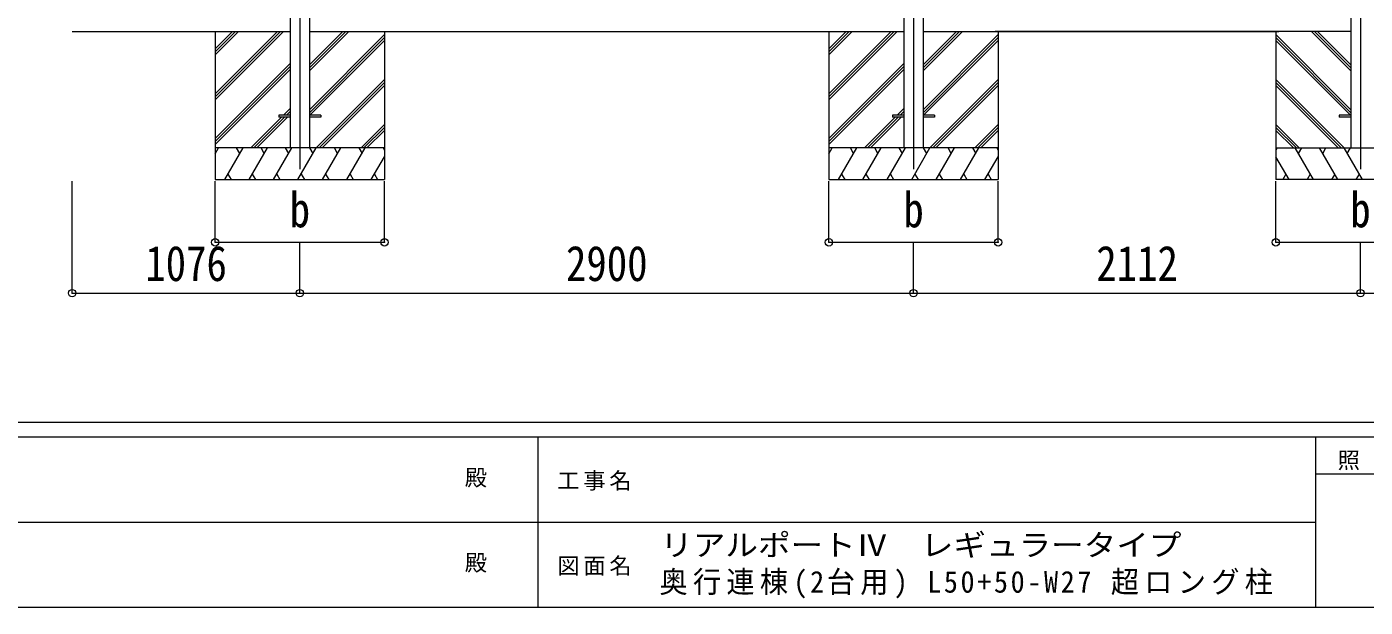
# Model space of a CAD drawing. Units: millimetres at full size. Extents: x -9783 to 9892, y -6828 to 6752.
# Drawn here: x -2884 to 3441, y -6828 to -4084 of the extents above; entities that cross this region are included whole.
import ezdxf
from ezdxf.enums import TextEntityAlignment as Align

# ---------------------------------------------------------------- set-up
doc = ezdxf.new("R2010")
doc.units = ezdxf.units.MM
doc.header["$LTSCALE"] = 35
doc.header["$PDMODE"] = 32
doc.header["$PDSIZE"] = 35
for name, color, linetype, lineweight in [('0-0_0', 7, 'Continuous', 9), ('0-1_本体', 4, 'Continuous', 9), ('0-2_部品', 7, 'Continuous', 9), ('0-8_PARTS2', 2, 'Continuous', 9), ('0-A_寸法', 6, 'Continuous', 9), ('F-0_240', 7, 'Continuous', 9)]:
    doc.layers.add(name, color=color, linetype=linetype, lineweight=lineweight)
doc.styles.add('ＭＳ ゴシック', font='')
doc.styles.get('ＭＳ ゴシック').set_extended_font_data('MS Gothic')

msp = doc.modelspace()

# ---------------------------------------------------------------- linework, layer by layer
at = {"layer": '0-0_0'}
for p, q in [((-2669.69, -4106.93), (-1638.89, -4106.93)), ((-1993.69, -4106.93), (-1993.69, -4806.93)), ((-1993.69, -4401.1), (-1699.51, -4106.93)), ((-1993.69, -4415.24), (-1685.37, -4106.93)), ((-1993.69, -4429.39), (-1671.22, -4106.93)), ((-1993.69, -4217.26), (-1883.36, -4106.93)), ((-1993.69, -4203.11), (-1897.5, -4106.93)), ((-1993.69, -4188.97), (-1911.64, -4106.93)), ((-1548.49, -4106.93), (1261.11, -4106.93)), ((-1548.49, -4292.56), (-1362.86, -4106.93)), ((-1548.49, -4278.41), (-1377, -4106.93)), ((-1548.49, -4264.27), (-1391.14, -4106.93)), ((-1193.69, -4106.93), (-1193.69, -4806.93)), ((906.31, -4106.93), (906.31, -4806.93)), ((906.31, -4401.1), (1200.49, -4106.93)), ((906.31, -4415.24), (1214.63, -4106.93)), ((906.31, -4429.39), (1228.78, -4106.93)), ((906.31, -4217.26), (1016.64, -4106.93)), ((906.31, -4203.11), (1002.5, -4106.93)), ((906.31, -4188.97), (988.36, -4106.93)), ((1351.51, -4292.56), (1537.14, -4106.93)), ((1351.51, -4278.41), (1523, -4106.93)), ((1351.51, -4264.27), (1508.86, -4106.93)), ((1351.51, -4106.93), (3033.11, -4106.93)), ((3373.11, -4106.93), (1691.51, -4106.93)), ((1706.31, -4106.93), (1706.31, -4806.93)), ((3018.31, -4106.93), (3018.31, -4806.93)), ((3373.11, -4292.56), (3187.48, -4106.93)), ((3373.11, -4278.41), (3201.62, -4106.93)), ((3373.11, -4264.27), (3215.77, -4106.93)), ((-1548.49, -4476.4), (-1193.69, -4121.61)), ((-1548.49, -4490.54), (-1193.69, -4135.75)), ((-1546.23, -4502.43), (-1193.69, -4149.89)), ((1351.51, -4476.4), (1706.31, -4121.61)), ((1351.51, -4490.54), (1706.31, -4135.75)), ((1353.77, -4502.43), (1706.31, -4149.89)), ((3373.11, -4476.4), (3018.31, -4121.61)), ((3373.11, -4490.54), (3018.31, -4135.75)), ((3370.85, -4502.43), (3018.31, -4149.89)), ((-1993.69, -4613.23), (-1638.89, -4258.44)), ((-1993.69, -4627.38), (-1638.89, -4272.58)), ((-1993.69, -4641.52), (-1638.89, -4286.72)), ((906.31, -4613.23), (1261.11, -4258.44)), ((906.31, -4627.38), (1261.11, -4272.58)), ((906.31, -4641.52), (1261.11, -4286.72)), ((-1516.88, -4656.93), (-1193.69, -4333.74)), ((-1502.74, -4656.93), (-1193.69, -4347.88)), ((-1488.59, -4656.93), (-1193.69, -4362.02)), ((1383.12, -4656.93), (1706.31, -4333.74)), ((1397.26, -4656.93), (1706.31, -4347.88)), ((1411.41, -4656.93), (1706.31, -4362.02)), ((3341.51, -4656.93), (3018.31, -4333.74)), ((3327.36, -4656.93), (3018.31, -4347.88)), ((3313.22, -4656.93), (3018.31, -4362.02)), ((-1670.75, -4502.43), (-1638.89, -4470.57)), ((-1656.6, -4502.43), (-1638.89, -4484.71)), ((1229.25, -4502.43), (1261.11, -4470.57)), ((1243.4, -4502.43), (1261.11, -4484.71)), ((-1825.25, -4656.93), (-1679.75, -4511.43)), ((-1811.1, -4656.93), (-1665.6, -4511.43)), ((-1796.96, -4656.93), (-1651.46, -4511.43)), ((-1642.46, -4502.43), (-1638.89, -4498.85)), ((-1304.75, -4656.93), (-1193.69, -4545.87)), ((1074.75, -4656.93), (1220.25, -4511.43)), ((1088.9, -4656.93), (1234.4, -4511.43)), ((1103.04, -4656.93), (1248.54, -4511.43)), ((1257.54, -4502.43), (1261.11, -4498.85)), ((1595.25, -4656.93), (1706.31, -4545.87)), ((3129.37, -4656.93), (3018.31, -4545.87)), ((-1290.6, -4656.93), (-1193.69, -4560.01)), ((-1276.46, -4656.93), (-1193.69, -4574.15)), ((1609.4, -4656.93), (1706.31, -4560.01)), ((1623.54, -4656.93), (1706.31, -4574.15)), ((3115.23, -4656.93), (3018.31, -4560.01)), ((3101.09, -4656.93), (3018.31, -4574.15)), ((-1193.69, -4656.93), (-1993.69, -4656.93)), ((-1993.69, -4684.43), (-1977.81, -4656.93)), ((-1948.94, -4806.93), (-1862.34, -4656.93)), ((-1877.34, -4682.91), (-1892.34, -4656.92)), ((-1833.47, -4806.92), (-1746.87, -4656.93)), ((-1761.87, -4682.91), (-1776.87, -4656.93)), ((-1718, -4806.93), (-1631.4, -4656.93)), ((-1646.4, -4682.91), (-1661.4, -4656.93)), ((-1602.53, -4806.93), (-1515.93, -4656.93)), ((-1530.93, -4682.91), (-1545.93, -4656.92)), ((-1487.06, -4806.93), (-1400.46, -4656.93)), ((-1415.46, -4682.91), (-1430.46, -4656.93)), ((-1371.59, -4806.93), (-1284.99, -4656.93)), ((-1314.99, -4656.93), (-1299.99, -4682.91)), ((-1199.52, -4656.93), (-1193.69, -4667.03)), ((1706.31, -4656.93), (906.31, -4656.93)), ((906.31, -4684.43), (922.19, -4656.93)), ((951.06, -4806.93), (1037.66, -4656.93)), ((1022.66, -4682.91), (1007.66, -4656.92)), ((1066.53, -4806.92), (1153.13, -4656.93)), ((1138.13, -4682.91), (1123.13, -4656.93)), ((1182, -4806.93), (1268.6, -4656.93)), ((1253.6, -4682.91), (1238.6, -4656.93)), ((1297.47, -4806.93), (1384.07, -4656.93)), ((1369.07, -4682.91), (1354.07, -4656.92)), ((1412.94, -4806.93), (1499.54, -4656.93)), ((1484.54, -4682.91), (1469.54, -4656.93)), ((1528.41, -4806.93), (1615.01, -4656.93)), ((1585.01, -4656.93), (1600.01, -4682.91)), ((1700.48, -4656.93), (1706.31, -4667.03)), ((3018.31, -4656.93), (3818.31, -4656.93)), ((3024.14, -4656.93), (3018.31, -4667.03)), ((3196.22, -4806.93), (3109.61, -4656.93)), ((3139.61, -4656.93), (3124.61, -4682.91)), ((3311.69, -4806.93), (3225.08, -4656.93)), ((3240.08, -4682.91), (3255.09, -4656.93)), ((3427.16, -4806.93), (3340.55, -4656.93)), ((3355.55, -4682.91), (3370.56, -4656.92)), ((-1256.12, -4806.93), (-1193.69, -4698.79)), ((1643.88, -4806.93), (1706.31, -4698.79)), ((3080.75, -4806.93), (3018.31, -4698.79)), ((-1993.69, -4806.93), (-1193.69, -4806.93)), ((-1933.94, -4780.95), (-1918.94, -4806.93)), ((-1818.47, -4780.95), (-1803.47, -4806.92)), ((-1703, -4780.94), (-1688, -4806.93)), ((-1587.53, -4780.95), (-1572.53, -4806.93)), ((-1472.06, -4780.95), (-1457.06, -4806.93)), ((-1356.59, -4780.95), (-1341.59, -4806.93)), ((-1241.12, -4780.95), (-1226.12, -4806.93)), ((906.31, -4806.93), (1706.31, -4806.93)), ((966.06, -4780.95), (981.06, -4806.93)), ((1081.53, -4780.95), (1096.53, -4806.92)), ((1197, -4780.94), (1212, -4806.93)), ((1312.47, -4780.95), (1327.47, -4806.93)), ((1427.94, -4780.95), (1442.94, -4806.93)), ((1543.41, -4780.95), (1558.41, -4806.93)), ((1658.88, -4780.95), (1673.88, -4806.93)), ((3818.31, -4806.93), (3018.31, -4806.93)), ((3065.75, -4780.95), (3050.75, -4806.93)), ((3181.22, -4780.95), (3166.22, -4806.93)), ((3296.69, -4780.95), (3281.69, -4806.93)), ((3412.16, -4780.95), (3397.16, -4806.93))]:
    msp.add_line(p, q, dxfattribs=at)
at = {"layer": '0-1_本体'}
for p, q in [((-1638.89, -1180.55), (-1638.89, -4656.93)), ((-1548.49, -1180.55), (-1548.49, -4656.93)), ((1261.11, -1180.55), (1261.11, -4656.93)), ((1351.51, -1180.55), (1351.51, -4656.93)), ((3373.11, -1180.55), (3373.11, -4656.93))]:
    msp.add_line(p, q, dxfattribs=at)
at = {"layer": '0-2_部品', "color": 4}
for p, q in [((-1693.49, -4502.43), (-1693.49, -4511.43)), ((-1638.69, -4502.43), (-1693.49, -4502.43)), ((-1638.69, -4511.43), (-1693.49, -4511.43)), ((-1493.89, -4502.43), (-1548.69, -4502.43)), ((1206.51, -4502.43), (1206.51, -4511.43)), ((1261.31, -4502.43), (1206.51, -4502.43)), ((1261.31, -4511.43), (1206.51, -4511.43)), ((1406.11, -4502.43), (1351.31, -4502.43)), ((3318.31, -4502.45), (3318.31, -4511.45)), ((3373.11, -4502.45), (3318.31, -4502.45)), ((3373.11, -4511.45), (3318.31, -4511.45))]:
    msp.add_line(p, q, dxfattribs=at)
for points in [[(-1493.89, -4502.43), (-1493.89, -4511.43), (-1548.69, -4511.43)], [(1406.11, -4502.43), (1406.11, -4511.43), (1351.31, -4511.43)]]:
    msp.add_lwpolyline(points, dxfattribs=at)
at = {"layer": '0-8_PARTS2'}
for p, q in [((-1593.69, -1206.93), (-1593.69, -4756.93)), ((1306.31, -1206.93), (1306.31, -4756.93)), ((3418.31, -1206.93), (3418.31, -4756.93))]:
    msp.add_line(p, q, dxfattribs=at)
at = {"layer": '0-A_寸法'}
for p, q in [((-2669.69, -5343.29), (-2669.69, -4814.34)), ((-1993.69, -5103.31), (-1993.69, -4814.34)), ((-1193.69, -5103.31), (-1193.69, -4814.34)), ((906.31, -5103.31), (906.31, -4814.34)), ((1706.31, -5103.31), (1706.31, -4814.34)), ((3018.31, -5103.31), (3018.31, -4814.34)), ((-1993.69, -5103.31), (-1193.69, -5103.31)), ((-1593.69, -5343.29), (-1593.69, -5103.31)), ((906.31, -5103.31), (1706.31, -5103.31)), ((1306.31, -5343.29), (1306.31, -5103.31)), ((3018.31, -5103.31), (3818.31, -5103.31)), ((3418.31, -5343.29), (3418.31, -5103.31)), ((3418.31, -5343.29), (3418.31, -5103.31)), ((-2669.69, -5343.29), (-1593.69, -5343.29)), ((-1593.69, -5343.29), (1306.31, -5343.29)), ((1306.31, -5343.29), (3418.31, -5343.29)), ((3418.31, -5343.29), (6318.31, -5343.29))]:
    msp.add_line(p, q, dxfattribs=at)
for p in [(-1993.69, -5103.31), (-1193.69, -5103.31), (906.31, -5103.31), (1706.31, -5103.31), (3018.31, -5103.31), (-2669.69, -5343.29), (-1593.69, -5343.29), (1306.31, -5343.29), (3418.31, -5343.29)]:
    msp.add_point(p, dxfattribs=at)
at = {"layer": 'F-0_240', "color": 5}
for p, q in [((-9783.03, -5953.1), (9396.97, -5953.1)), ((-9783.03, -6023.1), (6285.75, -6023.1)), ((-469.25, -6023.1), (-469.25, -6828.1)), ((3205.75, -6023.1), (3205.75, -6828.1)), ((3205.75, -6198.1), (5305.75, -6198.1)), ((-3969.25, -6425.6), (3205.75, -6425.6)), ((-9783.03, -6828.1), (9396.97, -6828.1))]:
    msp.add_line(p, q, dxfattribs=at)

# ---------------------------------------------------------------- texts
at = {"layer": '0-A_寸法', "color": 7, "style": 'ＭＳ ゴシック', "width": 0.85}
for s, p in [('b', (-1641.81, -5082.06)), ('b', (1258.19, -5082.06)), ('b', (3370.19, -5082.06)), ('1076', (-2324.19, -5336.29)), ('2900', (-336.19, -5336.29)), ('2112', (2169.81, -5336.29))]:
    msp.add_text(s, height=166.8, dxfattribs=at).set_placement(p, align=Align.BOTTOM_LEFT)
at = {"layer": 'F-0_240', "style": 'ＭＳ ゴシック'}
for p in [(-814.24, -6276.85), (-814.24, -6679.35)]:
    msp.add_text('殿', height=76.98, dxfattribs=at).set_placement(p, align=Align.BOTTOM_LEFT)
at = {"layer": 'F-0_240', "style": 'ＭＳ ゴシック', "width": 1.1}
msp.add_text('リアルポートⅣ\u3000レギュラータイプ', height=102.6, dxfattribs=at).set_placement((109.35, -6616.22), align=Align.BOTTOM_LEFT)
at = {"layer": 'F-0_240', "attachment_point": 7, "style": 'ＭＳ ゴシック'}
for s, insert, char_height in [('\\T1.17;照\u3000査', (3310.76, -6180.6), 76.98), ('\\T1.17;工事名', (-376.96, -6276.85), 76.98), ('\\T1.17;図面名', (-376.96, -6679.35), 76.98), ('\\T1.19;\\W0.95;奥行連棟(2台用)\\~L50+50-W27\\~超ロング柱', (105.77, -6786.55), 102.6)]:
    msp.add_mtext(s, dxfattribs=dict(at, insert=insert, char_height=char_height))

doc.saveas('drawing.dxf')
